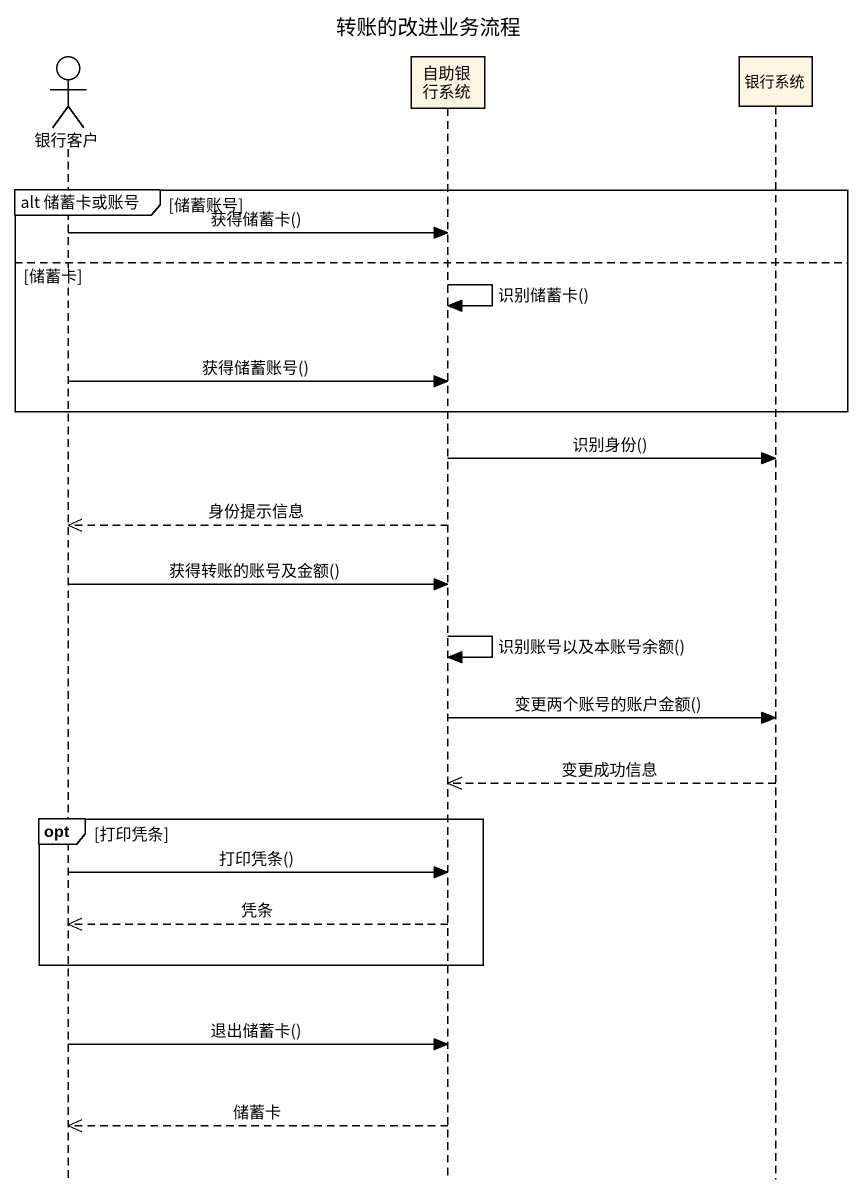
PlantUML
@startuml
title 转账的改进业务流程
hide footbox
actor 银行客户
participant 自助银行系统
participant 银行系统

group alt 储蓄卡或账号 [储蓄账号]
  银行客户 -> 自助银行系统 : 获得储蓄卡()
else 储蓄卡
  自助银行系统 -> 自助银行系统 : 识别储蓄卡()
  银行客户 -> 自助银行系统 : 获得储蓄账号()
end
自助银行系统 -> 银行系统 : 识别身份()
自助银行系统 -->> 银行客户 : 身份提示信息
银行客户 -> 自助银行系统 : 获得转账的账号及金额()
自助银行系统 -> 自助银行系统 : 识别账号以及本账号余额()
自助银行系统 -> 银行系统 : 变更两个账号的账户金额()
银行系统 -->> 自助银行系统 : 变更成功信息
opt 打印凭条
  银行客户 -> 自助银行系统 : 打印凭条()
  自助银行系统 -->> 银行客户 : 凭条
end
银行客户 -> 自助银行系统 : 退出储蓄卡()
自助银行系统 -->> 银行客户 : 储蓄卡
@enduml
